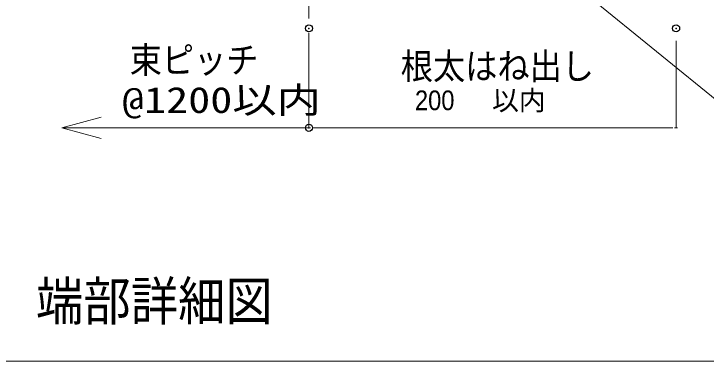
# Model space of a CAD drawing. Units: millimetres, scale not verified. Extents: x -12715 to 12220, y -3398 to 4210.
# Drawn here: x -2321.1 to -2042.4, y 3106.5 to 3246.2 of the extents above; entities that cross this region are included whole.
import ezdxf
from ezdxf.enums import TextEntityAlignment as Align

# ---------------------------------------------------------------- set-up
doc = ezdxf.new("R2010")
doc.units = ezdxf.units.MM
doc.header["$LTSCALE"] = 5.7
doc.header["$PDMODE"] = 32
doc.header["$PDSIZE"] = 2.85
doc.linetypes.add('CHAIN1', pattern=[8, 5, -1, 1, -1])
for name, color, linetype, lineweight in [('0-2_文字', 4, 'Continuous', 9), ('0-3_寸法', 7, 'Continuous', 9), ('0-4_一般', 4, 'Continuous', 9), ('0-7_0', 7, 'Continuous', 9)]:
    doc.layers.add(name, color=color, linetype=linetype, lineweight=lineweight)
doc.layers.add('0-8_DEFPOINTS', color=7, linetype='Continuous')
doc.styles.add('Osaka', font='')
doc.styles.add('ＭＳ ゴシック', font='')
doc.styles.get('Osaka').set_extended_font_data('Osaka')
doc.styles.get('ＭＳ ゴシック').set_extended_font_data('MS Gothic')

# ---------------------------------------------------------------- blocks, each defined once
blk = doc.blocks.new('_DOT')
at = {"layer": '0-7_0'}
for p, q in [((-20, 0), (-40, 0)), ((-10, 0), (10, 0))]:
    blk.add_line(p, q, dxfattribs=at)

msp = doc.modelspace()

# ---------------------------------------------------------------- linework, layer by layer
at = {"layer": '0-2_文字'}
msp.add_line((-2024.636, 3200.379), (-2123.727, 3281), dxfattribs=at)
at = {"layer": '0-3_寸法'}
for p, q in [((-2202.327, 3235.379), (-2202.327, 3200.379)), ((-2054.503, 3235.379), (-2054.503, 3200.379)), ((-2057.007, 3200.379), (-2199.823, 3200.379))]:
    msp.add_line(p, q, dxfattribs=at)
at = {"layer": '0-3_寸法', "color": 4}
msp.add_line((-2202.327, 3200.379), (-2301.885, 3200.379), dxfattribs=at)
msp.add_lwpolyline([(-2286.01, 3196.126), (-2301.885, 3200.379), (-2286.01, 3204.633)], dxfattribs=at)
at = {"layer": '0-4_一般', "linetype": 'CHAIN1'}
msp.add_line((-2202.327, 3329.811), (-2202.327, 3232.442), dxfattribs=at)
at = {"layer": '0-4_一般', "color": 7}
msp.add_line((-1865.804, 3106.516), (-2652.854, 3106.516), dxfattribs=at)
at = {"layer": '0-8_DEFPOINTS'}
for p in [(-2202.327, 3240.379), (-2054.503, 3240.379), (-2202.327, 3200.379)]:
    msp.add_point(p, dxfattribs=at)

# ---------------------------------------------------------------- block references
at = {"layer": '0-3_寸法', "xscale": 0.06259308, "yscale": 0.06259308, "rotation": 180}
msp.add_blockref('_DOT', (-2202.327, 3200.379), dxfattribs=at)
at = {"layer": '0-3_寸法', "xscale": 0.06259308, "yscale": 0.06259308}
msp.add_blockref('_DOT', (-2054.503, 3200.379), dxfattribs=at)

# ---------------------------------------------------------------- texts
at = {"layer": '0-2_文字', "style": 'ＭＳ ゴシック', "width": 0.9}
msp.add_text('端部詳細図', height=15.54, dxfattribs=at).set_placement((-2312.246, 3118.269), align=Align.BOTTOM_LEFT)
at = {"layer": '0-3_寸法', "color": 4, "style": 'ＭＳ ゴシック'}
for s, height, width, p in [('束ピッチ', 10.56, 0.9, (-2274.501, 3219.218)), ('根太はね出し', 10.56, 0.9, (-2165.338, 3216.71)), ('@1200以内', 10.45, 1.25, (-2277.612, 3203.218))]:
    msp.add_text(s, height=height, dxfattribs=dict(at, width=width)).set_placement(p, align=Align.BOTTOM_LEFT)
at = {"layer": '0-3_寸法', "style": 'Osaka', "width": 0.9}
msp.add_text('200', height=7.918, dxfattribs=at).set_placement((-2159.635, 3205.092), align=Align.BOTTOM_LEFT)
at = {"layer": '0-3_寸法', "style": 'Osaka'}
msp.add_text('以内', height=7.918, dxfattribs=at).set_placement((-2128.609, 3205.092), align=Align.BOTTOM_LEFT)

doc.saveas('drawing.dxf')
